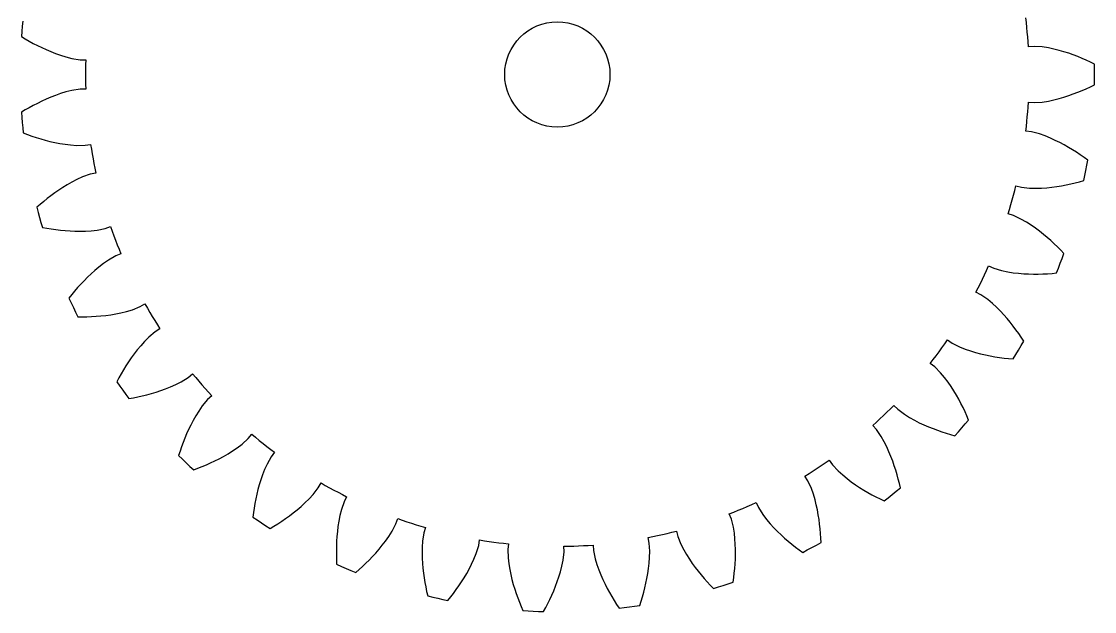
# Model space of a CAD drawing. Header units: millimetres. Extents: x -14.8 to 14.8, y -14.8 to 14.8.
# Drawn here: x -14.76 to 14.8, y -14.8 to 1.46 of the extents above; entities that cross this region are included whole.
import ezdxf

# ---------------------------------------------------------------- set-up
doc = ezdxf.new("R2010")
doc.units = ezdxf.units.MM

msp = doc.modelspace()

# ---------------------------------------------------------------- linework, layer by layer
for p, q in [((12.921, 1.431, 2), (12.906, 1.564, 2)), ((-14.753, 1.184, 2), (-14.763, 1.041, 2)), ((-14.74, 1.327, 2), (-14.753, 1.184, 2)), ((-14.727, 1.47, 2), (-14.74, 1.327, 2)), ((12.935, 1.298, 2), (12.921, 1.431, 2)), ((12.948, 1.165, 2), (12.935, 1.298, 2)), ((-14.763, 1.041, 2), (-14.657, 0.977, 2)), ((-14.657, 0.977, 2), (-14.548, 0.915, 2)), ((-14.548, 0.915, 2), (-14.437, 0.855, 2)), ((12.959, 1.032, 2), (12.948, 1.165, 2)), ((12.969, 0.899, 2), (12.959, 1.032, 2)), ((12.977, 0.765, 2), (12.969, 0.899, 2)), ((-14.437, 0.855, 2), (-14.322, 0.796, 2)), ((-14.322, 0.796, 2), (-14.205, 0.738, 2)), ((-14.205, 0.738, 2), (-14.084, 0.683, 2)), ((-14.084, 0.683, 2), (-13.958, 0.629, 2)), ((-13.958, 0.629, 2), (-13.826, 0.578, 2)), ((13.133, 0.774, 2), (12.977, 0.765, 2)), ((13.359, 0.76, 2), (13.133, 0.774, 2)), ((13.528, 0.733, 2), (13.359, 0.76, 2)), ((13.68, 0.7, 2), (13.528, 0.733, 2)), ((13.823, 0.664, 2), (13.68, 0.7, 2)), ((13.958, 0.624, 2), (13.823, 0.664, 2)), ((14.088, 0.582, 2), (13.958, 0.624, 2)), ((-13.826, 0.578, 2), (-13.688, 0.529, 2)), ((-13.688, 0.529, 2), (-13.539, 0.483, 2)), ((-13.539, 0.483, 2), (-13.374, 0.441, 2)), ((-13.374, 0.441, 2), (-13.149, 0.406, 2)), ((-13.149, 0.406, 2), (-12.994, 0.401, 2)), ((-12.994, 0.401, 2), (-12.997, 0.268, 2)), ((14.214, 0.538, 2), (14.088, 0.582, 2)), ((14.336, 0.491, 2), (14.214, 0.538, 2)), ((14.455, 0.443, 2), (14.336, 0.491, 2)), ((14.572, 0.393, 2), (14.455, 0.443, 2)), ((14.685, 0.341, 2), (14.572, 0.393, 2)), ((14.797, 0.287, 2), (14.685, 0.341, 2)), ((-12.999, 0.134, 2), (-13, 0, 2)), ((-13, 0, 2), (-12.999, -0.134, 2)), ((-12.997, 0.268, 2), (-12.999, 0.134, 2)), ((14.799, 0.143, 2), (14.797, 0.287, 2)), ((14.8, 0, 2), (14.799, 0.143, 2)), ((14.799, -0.143, 2), (14.8, 0, 2)), ((-12.999, -0.134, 2), (-12.997, -0.268, 2)), ((-12.997, -0.268, 2), (-12.994, -0.401, 2)), ((14.685, -0.341, 2), (14.797, -0.287, 2)), ((14.797, -0.287, 2), (14.799, -0.143, 2)), ((-13.826, -0.578, 2), (-13.958, -0.629, 2)), ((-13.688, -0.529, 2), (-13.826, -0.578, 2)), ((-13.539, -0.483, 2), (-13.688, -0.529, 2)), ((-13.374, -0.441, 2), (-13.539, -0.483, 2)), ((-13.149, -0.406, 2), (-13.374, -0.441, 2)), ((-12.994, -0.401, 2), (-13.149, -0.406, 2)), ((13.958, -0.624, 2), (14.088, -0.582, 2)), ((14.088, -0.582, 2), (14.214, -0.538, 2)), ((14.214, -0.538, 2), (14.336, -0.491, 2)), ((14.336, -0.491, 2), (14.455, -0.443, 2)), ((14.455, -0.443, 2), (14.572, -0.393, 2)), ((14.572, -0.393, 2), (14.685, -0.341, 2)), ((-14.437, -0.855, 2), (-14.548, -0.915, 2)), ((-14.322, -0.796, 2), (-14.437, -0.855, 2)), ((-14.205, -0.738, 2), (-14.322, -0.796, 2)), ((-14.084, -0.683, 2), (-14.205, -0.738, 2)), ((-13.958, -0.629, 2), (-14.084, -0.683, 2)), ((12.969, -0.899, 2), (12.977, -0.765, 2)), ((12.977, -0.765, 2), (13.133, -0.774, 2)), ((13.133, -0.774, 2), (13.359, -0.76, 2)), ((13.359, -0.76, 2), (13.528, -0.733, 2)), ((13.528, -0.733, 2), (13.68, -0.7, 2)), ((13.68, -0.7, 2), (13.823, -0.664, 2)), ((13.823, -0.664, 2), (13.958, -0.624, 2)), ((-14.657, -0.977, 2), (-14.763, -1.041, 2)), ((-14.763, -1.041, 2), (-14.753, -1.184, 2)), ((-14.548, -0.915, 2), (-14.657, -0.977, 2)), ((12.935, -1.298, 2), (12.948, -1.165, 2)), ((12.948, -1.165, 2), (12.959, -1.032, 2)), ((12.959, -1.032, 2), (12.969, -0.899, 2)), ((-14.753, -1.184, 2), (-14.74, -1.327, 2)), ((-14.74, -1.327, 2), (-14.727, -1.47, 2)), ((-14.727, -1.47, 2), (-14.712, -1.612, 2)), ((12.906, -1.564, 2), (12.921, -1.431, 2)), ((12.921, -1.431, 2), (12.935, -1.298, 2)), ((-14.712, -1.612, 2), (-14.596, -1.656, 2)), ((-14.596, -1.656, 2), (-14.478, -1.697, 2)), ((-14.478, -1.697, 2), (-14.357, -1.737, 2)), ((-14.357, -1.737, 2), (-14.234, -1.774, 2)), ((13.06, -1.583, 2), (12.906, -1.564, 2)), ((13.28, -1.638, 2), (13.06, -1.583, 2)), ((13.441, -1.695, 2), (13.28, -1.638, 2)), ((13.585, -1.754, 2), (13.441, -1.695, 2)), ((13.719, -1.815, 2), (13.585, -1.754, 2)), ((-14.234, -1.774, 2), (-14.108, -1.81, 2)), ((-14.108, -1.81, 2), (-13.979, -1.843, 2)), ((-13.979, -1.843, 2), (-13.846, -1.873, 2)), ((-13.846, -1.873, 2), (-13.707, -1.9, 2)), ((-13.707, -1.9, 2), (-13.562, -1.924, 2)), ((-13.562, -1.924, 2), (-13.408, -1.942, 2)), ((-13.408, -1.942, 2), (-13.237, -1.954, 2)), ((-13.237, -1.954, 2), (-13.011, -1.948, 2)), ((-13.011, -1.948, 2), (-12.857, -1.925, 2)), ((-12.857, -1.925, 2), (-12.836, -2.058, 2)), ((-12.836, -2.058, 2), (-12.814, -2.19, 2)), ((13.845, -1.878, 2), (13.719, -1.815, 2)), ((13.966, -1.942, 2), (13.845, -1.878, 2)), ((14.082, -2.009, 2), (13.966, -1.942, 2)), ((14.193, -2.076, 2), (14.082, -2.009, 2)), ((-12.814, -2.19, 2), (-12.791, -2.321, 2)), ((-12.791, -2.321, 2), (-12.767, -2.453, 2)), ((14.302, -2.145, 2), (14.193, -2.076, 2)), ((14.407, -2.216, 2), (14.302, -2.145, 2)), ((14.51, -2.287, 2), (14.407, -2.216, 2)), ((14.611, -2.36, 2), (14.51, -2.287, 2)), ((14.587, -2.501, 2), (14.611, -2.36, 2)), ((-12.767, -2.453, 2), (-12.741, -2.584, 2)), ((-12.741, -2.584, 2), (-12.713, -2.715, 2)), ((14.536, -2.784, 2), (14.562, -2.643, 2)), ((14.562, -2.643, 2), (14.587, -2.501, 2)), ((-13.235, -2.893, 2), (-13.373, -2.964, 2)), ((-13.08, -2.822, 2), (-13.235, -2.893, 2)), ((-12.866, -2.747, 2), (-13.08, -2.822, 2)), ((-12.713, -2.715, 2), (-12.866, -2.747, 2)), ((14.389, -2.957, 2), (14.508, -2.925, 2)), ((14.508, -2.925, 2), (14.536, -2.784, 2)), ((-13.735, -3.187, 2), (-13.845, -3.263, 2)), ((-13.621, -3.111, 2), (-13.735, -3.187, 2)), ((-13.501, -3.037, 2), (-13.621, -3.111, 2)), ((-13.373, -2.964, 2), (-13.501, -3.037, 2)), ((12.566, -3.329, 2), (12.6, -3.2, 2)), ((12.6, -3.2, 2), (12.632, -3.07, 2)), ((12.632, -3.07, 2), (12.784, -3.107, 2)), ((12.784, -3.107, 2), (13.009, -3.133, 2)), ((13.009, -3.133, 2), (13.18, -3.136, 2)), ((13.18, -3.136, 2), (13.335, -3.132, 2)), ((13.335, -3.132, 2), (13.482, -3.121, 2)), ((13.482, -3.121, 2), (13.622, -3.107, 2)), ((13.622, -3.107, 2), (13.758, -3.089, 2)), ((13.758, -3.089, 2), (13.889, -3.067, 2)), ((13.889, -3.067, 2), (14.018, -3.043, 2)), ((14.018, -3.043, 2), (14.144, -3.017, 2)), ((14.144, -3.017, 2), (14.267, -2.988, 2)), ((14.267, -2.988, 2), (14.389, -2.957, 2)), ((-14.151, -3.498, 2), (-14.247, -3.579, 2)), ((-14.052, -3.419, 2), (-14.151, -3.498, 2)), ((-13.95, -3.34, 2), (-14.052, -3.419, 2)), ((-13.845, -3.263, 2), (-13.95, -3.34, 2)), ((12.495, -3.587, 2), (12.532, -3.458, 2)), ((12.532, -3.458, 2), (12.566, -3.329, 2)), ((-14.247, -3.579, 2), (-14.34, -3.66, 2)), ((-14.34, -3.66, 2), (-14.304, -3.799, 2)), ((-14.304, -3.799, 2), (-14.267, -3.937, 2)), ((12.419, -3.844, 2), (12.458, -3.716, 2)), ((12.458, -3.716, 2), (12.495, -3.587, 2)), ((-14.267, -3.937, 2), (-14.228, -4.075, 2)), ((-14.228, -4.075, 2), (-14.188, -4.213, 2)), ((12.568, -3.89, 2), (12.419, -3.844, 2)), ((12.774, -3.983, 2), (12.568, -3.89, 2)), ((12.923, -4.068, 2), (12.774, -3.983, 2)), ((13.054, -4.151, 2), (12.923, -4.068, 2)), ((-14.188, -4.213, 2), (-14.066, -4.235, 2)), ((-14.066, -4.235, 2), (-13.942, -4.255, 2)), ((-13.942, -4.255, 2), (-13.816, -4.273, 2)), ((-13.816, -4.273, 2), (-13.689, -4.288, 2)), ((-13.689, -4.288, 2), (-13.559, -4.3, 2)), ((-13.559, -4.3, 2), (-13.425, -4.309, 2)), ((-13.425, -4.309, 2), (-13.289, -4.315, 2)), ((-13.289, -4.315, 2), (-13.148, -4.317, 2)), ((-13.148, -4.317, 2), (-13.001, -4.314, 2)), ((-13.001, -4.314, 2), (-12.846, -4.305, 2)), ((-12.846, -4.305, 2), (-12.676, -4.286, 2)), ((-12.676, -4.286, 2), (-12.454, -4.24, 2)), ((-12.454, -4.24, 2), (-12.306, -4.19, 2)), ((-12.306, -4.19, 2), (-12.262, -4.316, 2)), ((-12.262, -4.316, 2), (-12.217, -4.442, 2)), ((13.174, -4.235, 2), (13.054, -4.151, 2)), ((13.287, -4.32, 2), (13.174, -4.235, 2)), ((13.394, -4.405, 2), (13.287, -4.32, 2)), ((13.497, -4.491, 2), (13.394, -4.405, 2)), ((-12.217, -4.442, 2), (-12.171, -4.568, 2)), ((-12.171, -4.568, 2), (-12.123, -4.693, 2)), ((-12.123, -4.693, 2), (-12.074, -4.817, 2)), ((13.595, -4.577, 2), (13.497, -4.491, 2)), ((13.689, -4.665, 2), (13.595, -4.577, 2)), ((13.78, -4.753, 2), (13.689, -4.665, 2)), ((-12.168, -5.001, 2), (-12.366, -5.112, 2)), ((-12.024, -4.941, 2), (-12.168, -5.001, 2)), ((-12.074, -4.817, 2), (-12.024, -4.941, 2)), ((13.869, -4.841, 2), (13.78, -4.753, 2)), ((13.955, -4.931, 2), (13.869, -4.841, 2)), ((13.906, -5.066, 2), (13.955, -4.931, 2)), ((-12.629, -5.305, 2), (-12.742, -5.399, 2)), ((-12.506, -5.21, 2), (-12.629, -5.305, 2)), ((-12.366, -5.112, 2), (-12.506, -5.21, 2)), ((11.826, -5.398, 2), (11.881, -5.276, 2)), ((11.881, -5.276, 2), (12.023, -5.34, 2)), ((13.805, -5.334, 2), (13.856, -5.2, 2)), ((13.856, -5.2, 2), (13.906, -5.066, 2)), ((-12.946, -5.588, 2), (-13.04, -5.682, 2)), ((-12.847, -5.493, 2), (-12.946, -5.588, 2)), ((-12.742, -5.399, 2), (-12.847, -5.493, 2)), ((11.713, -5.64, 2), (11.77, -5.52, 2)), ((11.77, -5.52, 2), (11.826, -5.398, 2)), ((12.023, -5.34, 2), (12.241, -5.405, 2)), ((12.241, -5.405, 2), (12.408, -5.439, 2)), ((12.408, -5.439, 2), (12.562, -5.462, 2)), ((12.562, -5.462, 2), (12.708, -5.478, 2)), ((12.708, -5.478, 2), (12.849, -5.489, 2)), ((12.849, -5.489, 2), (12.985, -5.495, 2)), ((12.985, -5.495, 2), (13.119, -5.498, 2)), ((13.119, -5.498, 2), (13.249, -5.497, 2)), ((13.249, -5.497, 2), (13.378, -5.494, 2)), ((13.378, -5.494, 2), (13.504, -5.488, 2)), ((13.504, -5.488, 2), (13.629, -5.479, 2)), ((13.629, -5.479, 2), (13.753, -5.468, 2)), ((13.753, -5.468, 2), (13.805, -5.334, 2)), ((-13.216, -5.873, 2), (-13.299, -5.969, 2)), ((-13.13, -5.777, 2), (-13.216, -5.873, 2)), ((-13.04, -5.682, 2), (-13.13, -5.777, 2)), ((11.533, -5.999, 2), (11.594, -5.88, 2)), ((11.594, -5.88, 2), (11.654, -5.761, 2)), ((11.654, -5.761, 2), (11.713, -5.64, 2)), ((-13.379, -6.065, 2), (-13.456, -6.162, 2)), ((-13.456, -6.162, 2), (-13.396, -6.292, 2)), ((-13.299, -5.969, 2), (-13.379, -6.065, 2)), ((11.671, -6.071, 2), (11.533, -5.999, 2)), ((11.858, -6.2, 2), (11.671, -6.071, 2)), ((11.989, -6.31, 2), (11.858, -6.2, 2)), ((-13.396, -6.292, 2), (-13.334, -6.421, 2)), ((-13.334, -6.421, 2), (-13.271, -6.55, 2)), ((-11.87, -6.53, 2), (-11.707, -6.481, 2)), ((-11.707, -6.481, 2), (-11.496, -6.396, 2)), ((-11.496, -6.396, 2), (-11.36, -6.32, 2)), ((-11.36, -6.32, 2), (-11.295, -6.437, 2)), ((-11.295, -6.437, 2), (-11.228, -6.553, 2)), ((12.103, -6.415, 2), (11.989, -6.31, 2)), ((12.206, -6.52, 2), (12.103, -6.415, 2)), ((-13.271, -6.55, 2), (-13.207, -6.679, 2)), ((-13.207, -6.679, 2), (-13.083, -6.679, 2)), ((-13.083, -6.679, 2), (-12.958, -6.676, 2)), ((-12.958, -6.676, 2), (-12.832, -6.671, 2)), ((-12.832, -6.671, 2), (-12.703, -6.663, 2)), ((-12.703, -6.663, 2), (-12.573, -6.652, 2)), ((-12.573, -6.652, 2), (-12.44, -6.637, 2)), ((-12.44, -6.637, 2), (-12.305, -6.619, 2)), ((-12.305, -6.619, 2), (-12.166, -6.596, 2)), ((-12.166, -6.596, 2), (-12.022, -6.566, 2)), ((-12.022, -6.566, 2), (-11.87, -6.53, 2)), ((-11.228, -6.553, 2), (-11.16, -6.668, 2)), ((-11.16, -6.668, 2), (-11.091, -6.782, 2)), ((-11.091, -6.782, 2), (-11.02, -6.896, 2)), ((12.303, -6.623, 2), (12.206, -6.52, 2)), ((12.393, -6.726, 2), (12.303, -6.623, 2)), ((12.478, -6.828, 2), (12.393, -6.726, 2)), ((-11.08, -7.093, 2), (-11.254, -7.238, 2)), ((-10.949, -7.009, 2), (-11.08, -7.093, 2)), ((-11.02, -6.896, 2), (-10.949, -7.009, 2)), ((12.559, -6.931, 2), (12.478, -6.828, 2)), ((12.636, -7.034, 2), (12.559, -6.931, 2)), ((12.71, -7.137, 2), (12.636, -7.034, 2)), ((-11.375, -7.359, 2), (-11.479, -7.475, 2)), ((-11.254, -7.238, 2), (-11.375, -7.359, 2)), ((10.672, -7.423, 2), (10.748, -7.313, 2)), ((10.748, -7.313, 2), (10.877, -7.401, 2)), ((12.781, -7.24, 2), (12.71, -7.137, 2)), ((12.778, -7.467, 2), (12.85, -7.343, 2)), ((12.85, -7.343, 2), (12.781, -7.24, 2)), ((-11.573, -7.588, 2), (-11.659, -7.699, 2)), ((-11.479, -7.475, 2), (-11.573, -7.588, 2)), ((10.438, -7.749, 2), (10.517, -7.641, 2)), ((10.517, -7.641, 2), (10.595, -7.533, 2)), ((10.595, -7.533, 2), (10.672, -7.423, 2)), ((10.877, -7.401, 2), (11.079, -7.504, 2)), ((11.079, -7.504, 2), (11.237, -7.567, 2)), ((11.237, -7.567, 2), (11.385, -7.618, 2)), ((11.385, -7.618, 2), (11.525, -7.66, 2)), ((11.525, -7.66, 2), (11.662, -7.695, 2)), ((12.631, -7.714, 2), (12.705, -7.591, 2)), ((12.705, -7.591, 2), (12.778, -7.467, 2)), ((-11.815, -7.919, 2), (-11.887, -8.029, 2)), ((-11.74, -7.81, 2), (-11.815, -7.919, 2)), ((-11.659, -7.699, 2), (-11.74, -7.81, 2)), ((10.276, -7.962, 2), (10.358, -7.856, 2)), ((10.399, -8.058, 2), (10.276, -7.962, 2)), ((10.358, -7.856, 2), (10.438, -7.749, 2)), ((11.662, -7.695, 2), (11.795, -7.726, 2)), ((11.795, -7.726, 2), (11.926, -7.752, 2)), ((11.926, -7.752, 2), (12.055, -7.775, 2)), ((12.055, -7.775, 2), (12.182, -7.794, 2)), ((12.182, -7.794, 2), (12.308, -7.811, 2)), ((12.308, -7.811, 2), (12.432, -7.825, 2)), ((12.432, -7.825, 2), (12.555, -7.836, 2)), ((12.555, -7.836, 2), (12.631, -7.714, 2)), ((-12.019, -8.247, 2), (-12.081, -8.356, 2)), ((-11.955, -8.138, 2), (-12.019, -8.247, 2)), ((-11.887, -8.029, 2), (-11.955, -8.138, 2)), ((-10.17, -8.346, 2), (-10.049, -8.247, 2)), ((-10.049, -8.247, 2), (-9.964, -8.35, 2)), ((10.56, -8.218, 2), (10.399, -8.058, 2)), ((10.67, -8.349, 2), (10.56, -8.218, 2)), ((-12.081, -8.356, 2), (-12.14, -8.465, 2)), ((-12.14, -8.465, 2), (-12.057, -8.583, 2)), ((-10.656, -8.608, 2), (-10.514, -8.544, 2)), ((-10.514, -8.544, 2), (-10.361, -8.467, 2)), ((-10.361, -8.467, 2), (-10.17, -8.346, 2)), ((-9.964, -8.35, 2), (-9.877, -8.452, 2)), ((-9.877, -8.452, 2), (-9.79, -8.553, 2)), ((-9.79, -8.553, 2), (-9.701, -8.653, 2)), ((10.763, -8.473, 2), (10.67, -8.349, 2)), ((10.846, -8.594, 2), (10.763, -8.473, 2)), ((-12.057, -8.583, 2), (-11.973, -8.699, 2)), ((-11.973, -8.699, 2), (-11.889, -8.815, 2)), ((-11.889, -8.815, 2), (-11.803, -8.93, 2)), ((-11.558, -8.883, 2), (-11.434, -8.855, 2)), ((-11.434, -8.855, 2), (-11.309, -8.824, 2)), ((-11.309, -8.824, 2), (-11.183, -8.79, 2)), ((-11.183, -8.79, 2), (-11.055, -8.752, 2)), ((-11.055, -8.752, 2), (-10.925, -8.71, 2)), ((-10.925, -8.71, 2), (-10.792, -8.662, 2)), ((-10.792, -8.662, 2), (-10.656, -8.608, 2)), ((-9.701, -8.653, 2), (-9.612, -8.753, 2)), ((-9.521, -8.851, 2), (-9.635, -8.957, 2)), ((-9.612, -8.753, 2), (-9.521, -8.851, 2)), ((10.922, -8.713, 2), (10.846, -8.594, 2)), ((10.993, -8.831, 2), (10.922, -8.713, 2)), ((11.058, -8.947, 2), (10.993, -8.831, 2)), ((-11.803, -8.93, 2), (-11.681, -8.907, 2)), ((-11.681, -8.907, 2), (-11.558, -8.883, 2)), ((-9.781, -9.131, 2), (-9.878, -9.272, 2)), ((-9.635, -8.957, 2), (-9.781, -9.131, 2)), ((9.175, -9.209, 2), (9.27, -9.115, 2)), ((9.27, -9.115, 2), (9.381, -9.224, 2)), ((11.119, -9.062, 2), (11.058, -8.947, 2)), ((11.177, -9.177, 2), (11.119, -9.062, 2)), ((-9.96, -9.404, 2), (-10.032, -9.532, 2)), ((-9.878, -9.272, 2), (-9.96, -9.404, 2)), ((8.887, -9.488, 2), (8.984, -9.396, 2)), ((8.984, -9.396, 2), (9.08, -9.303, 2)), ((9.08, -9.303, 2), (9.175, -9.209, 2)), ((9.381, -9.224, 2), (9.561, -9.362, 2)), ((9.561, -9.362, 2), (9.706, -9.452, 2)), ((9.706, -9.452, 2), (9.841, -9.528, 2)), ((11.232, -9.292, 2), (11.177, -9.177, 2)), ((11.283, -9.406, 2), (11.232, -9.292, 2)), ((11.332, -9.52, 2), (11.283, -9.406, 2)), ((-10.097, -9.657, 2), (-10.157, -9.78, 2)), ((-10.032, -9.532, 2), (-10.097, -9.657, 2)), ((8.69, -9.669, 2), (8.789, -9.579, 2)), ((8.794, -9.785, 2), (8.69, -9.669, 2)), ((8.789, -9.579, 2), (8.887, -9.488, 2)), ((9.841, -9.528, 2), (9.973, -9.594, 2)), ((9.973, -9.594, 2), (10.1, -9.654, 2)), ((10.1, -9.654, 2), (10.226, -9.708, 2)), ((10.226, -9.708, 2), (10.35, -9.757, 2)), ((11.051, -9.845, 2), (11.145, -9.737, 2)), ((11.145, -9.737, 2), (11.239, -9.629, 2)), ((11.239, -9.629, 2), (11.332, -9.52, 2)), ((-10.262, -10.022, 2), (-10.31, -10.142, 2)), ((-10.212, -9.902, 2), (-10.262, -10.022, 2)), ((-10.157, -9.78, 2), (-10.212, -9.902, 2)), ((-8.683, -10.181, 2), (-8.516, -10.027, 2)), ((-8.516, -10.027, 2), (-8.415, -9.909, 2)), ((-8.415, -9.909, 2), (-8.313, -9.995, 2)), ((-8.313, -9.995, 2), (-8.21, -10.08, 2)), ((8.923, -9.971, 2), (8.794, -9.785, 2)), ((9.007, -10.12, 2), (8.923, -9.971, 2)), ((10.35, -9.757, 2), (10.473, -9.802, 2)), ((10.473, -9.802, 2), (10.594, -9.844, 2)), ((10.594, -9.844, 2), (10.715, -9.883, 2)), ((10.715, -9.883, 2), (10.835, -9.919, 2)), ((10.835, -9.919, 2), (10.955, -9.952, 2)), ((10.955, -9.952, 2), (11.051, -9.845, 2)), ((-10.354, -10.261, 2), (-10.395, -10.379, 2)), ((-10.31, -10.142, 2), (-10.354, -10.261, 2)), ((-8.948, -10.372, 2), (-8.819, -10.284, 2)), ((-8.819, -10.284, 2), (-8.683, -10.181, 2)), ((-8.21, -10.08, 2), (-8.105, -10.164, 2)), ((-8.105, -10.164, 2), (-8, -10.247, 2)), ((-8, -10.247, 2), (-7.895, -10.328, 2)), ((-7.895, -10.328, 2), (-7.788, -10.409, 2)), ((9.077, -10.259, 2), (9.007, -10.12, 2)), ((9.137, -10.393, 2), (9.077, -10.259, 2)), ((-10.395, -10.379, 2), (-10.433, -10.497, 2)), ((-10.433, -10.497, 2), (-10.331, -10.598, 2)), ((-10.331, -10.598, 2), (-10.228, -10.697, 2)), ((-9.434, -10.645, 2), (-9.315, -10.585, 2)), ((-9.315, -10.585, 2), (-9.194, -10.52, 2)), ((-9.194, -10.52, 2), (-9.072, -10.45, 2)), ((-9.072, -10.45, 2), (-8.948, -10.372, 2)), ((-7.881, -10.534, 2), (-7.994, -10.731, 2)), ((-7.788, -10.409, 2), (-7.881, -10.534, 2)), ((7.383, -10.7, 2), (7.493, -10.623, 2)), ((7.493, -10.623, 2), (7.583, -10.75, 2)), ((9.191, -10.523, 2), (9.137, -10.393, 2)), ((9.239, -10.651, 2), (9.191, -10.523, 2)), ((-10.228, -10.697, 2), (-10.124, -10.796, 2)), ((-10.124, -10.796, 2), (-10.018, -10.894, 2)), ((-10.018, -10.894, 2), (-9.902, -10.85, 2)), ((-9.902, -10.85, 2), (-9.786, -10.804, 2)), ((-9.786, -10.804, 2), (-9.669, -10.754, 2)), ((-9.669, -10.754, 2), (-9.552, -10.702, 2)), ((-9.552, -10.702, 2), (-9.434, -10.645, 2)), ((-8.064, -10.887, 2), (-8.121, -11.031, 2)), ((-7.994, -10.731, 2), (-8.064, -10.887, 2)), ((6.937, -10.995, 2), (7.05, -10.923, 2)), ((7.05, -10.923, 2), (7.162, -10.849, 2)), ((7.162, -10.849, 2), (7.273, -10.775, 2)), ((7.273, -10.775, 2), (7.383, -10.7, 2)), ((7.583, -10.75, 2), (7.736, -10.918, 2)), ((7.736, -10.918, 2), (7.862, -11.033, 2)), ((9.283, -10.777, 2), (9.239, -10.651, 2)), ((9.323, -10.902, 2), (9.283, -10.777, 2)), ((9.359, -11.025, 2), (9.323, -10.902, 2)), ((-8.169, -11.17, 2), (-8.211, -11.305, 2)), ((-8.121, -11.031, 2), (-8.169, -11.17, 2)), ((6.823, -11.065, 2), (6.937, -10.995, 2)), ((6.905, -11.198, 2), (6.823, -11.065, 2)), ((6.999, -11.404, 2), (6.905, -11.198, 2)), ((7.862, -11.033, 2), (7.982, -11.132, 2)), ((7.982, -11.132, 2), (8.099, -11.221, 2)), ((8.099, -11.221, 2), (8.214, -11.302, 2)), ((9.392, -11.148, 2), (9.359, -11.025, 2)), ((9.423, -11.269, 2), (9.392, -11.148, 2)), ((-8.247, -11.437, 2), (-8.279, -11.566, 2)), ((-8.211, -11.305, 2), (-8.247, -11.437, 2)), ((-6.726, -11.568, 2), (-6.589, -11.387, 2)), ((-6.589, -11.387, 2), (-6.511, -11.252, 2)), ((-6.511, -11.252, 2), (-6.395, -11.319, 2)), ((-6.395, -11.319, 2), (-6.278, -11.384, 2)), ((-6.278, -11.384, 2), (-6.16, -11.448, 2)), ((-6.16, -11.448, 2), (-6.042, -11.511, 2)), ((-6.042, -11.511, 2), (-5.923, -11.572, 2)), ((7.056, -11.566, 2), (6.999, -11.404, 2)), ((8.214, -11.302, 2), (8.328, -11.378, 2)), ((8.328, -11.378, 2), (8.442, -11.448, 2)), ((8.442, -11.448, 2), (8.554, -11.515, 2)), ((8.554, -11.515, 2), (8.666, -11.578, 2)), ((9.228, -11.571, 2), (9.339, -11.481, 2)), ((9.339, -11.481, 2), (9.45, -11.39, 2)), ((9.45, -11.39, 2), (9.423, -11.269, 2)), ((-8.333, -11.82, 2), (-8.355, -11.945, 2)), ((-8.308, -11.694, 2), (-8.333, -11.82, 2)), ((-8.279, -11.566, 2), (-8.308, -11.694, 2)), ((-7.061, -11.902, 2), (-6.952, -11.803, 2)), ((-6.952, -11.803, 2), (-6.841, -11.694, 2)), ((-6.841, -11.694, 2), (-6.726, -11.568, 2)), ((-5.874, -11.772, 2), (-5.949, -11.986, 2)), ((-5.923, -11.572, 2), (-5.804, -11.632, 2)), ((-5.804, -11.632, 2), (-5.874, -11.772, 2)), ((5.354, -11.846, 2), (5.476, -11.79, 2)), ((5.476, -11.79, 2), (5.541, -11.932, 2)), ((7.099, -11.715, 2), (7.056, -11.566, 2)), ((7.135, -11.857, 2), (7.099, -11.715, 2)), ((8.666, -11.578, 2), (8.778, -11.637, 2)), ((8.778, -11.637, 2), (8.89, -11.694, 2)), ((8.89, -11.694, 2), (9.002, -11.748, 2)), ((9.002, -11.748, 2), (9.115, -11.66, 2)), ((9.115, -11.66, 2), (9.228, -11.571, 2)), ((-8.374, -12.069, 2), (-8.391, -12.191, 2)), ((-8.355, -11.945, 2), (-8.374, -12.069, 2)), ((-7.381, -12.159, 2), (-7.275, -12.078, 2)), ((-7.275, -12.078, 2), (-7.168, -11.993, 2)), ((-7.168, -11.993, 2), (-7.061, -11.902, 2)), ((-5.949, -11.986, 2), (-5.991, -12.151, 2)), ((4.738, -12.106, 2), (4.862, -12.056, 2)), ((4.795, -12.251, 2), (4.738, -12.106, 2)), ((4.862, -12.056, 2), (4.986, -12.006, 2)), ((4.986, -12.006, 2), (5.109, -11.954, 2)), ((5.109, -11.954, 2), (5.232, -11.901, 2)), ((5.232, -11.901, 2), (5.354, -11.846, 2)), ((5.541, -11.932, 2), (5.662, -12.124, 2)), ((7.164, -11.995, 2), (7.135, -11.857, 2)), ((7.189, -12.13, 2), (7.164, -11.995, 2)), ((-8.391, -12.191, 2), (-8.273, -12.272, 2)), ((-8.273, -12.272, 2), (-8.153, -12.352, 2)), ((-8.153, -12.352, 2), (-8.033, -12.43, 2)), ((-7.806, -12.444, 2), (-7.7, -12.377, 2)), ((-7.7, -12.377, 2), (-7.594, -12.308, 2)), ((-7.594, -12.308, 2), (-7.488, -12.235, 2)), ((-7.488, -12.235, 2), (-7.381, -12.159, 2)), ((-6.021, -12.304, 2), (-6.043, -12.449, 2)), ((-5.991, -12.151, 2), (-6.021, -12.304, 2)), ((-4.552, -12.583, 2), (-4.45, -12.38, 2)), ((-4.45, -12.38, 2), (-4.397, -12.234, 2)), ((-4.397, -12.234, 2), (-4.271, -12.278, 2)), ((-4.271, -12.278, 2), (-4.144, -12.322, 2)), ((-4.144, -12.322, 2), (-4.017, -12.364, 2)), ((-4.017, -12.364, 2), (-3.89, -12.404, 2)), ((-3.89, -12.404, 2), (-3.762, -12.444, 2)), ((4.851, -12.471, 2), (4.795, -12.251, 2)), ((5.662, -12.124, 2), (5.765, -12.26, 2)), ((5.765, -12.26, 2), (5.866, -12.379, 2)), ((5.866, -12.379, 2), (5.965, -12.487, 2)), ((7.209, -12.262, 2), (7.189, -12.13, 2)), ((7.226, -12.391, 2), (7.209, -12.262, 2)), ((7.24, -12.519, 2), (7.226, -12.391, 2)), ((-8.033, -12.43, 2), (-7.912, -12.507, 2)), ((-7.912, -12.507, 2), (-7.806, -12.444, 2)), ((-6.06, -12.589, 2), (-6.072, -12.725, 2)), ((-6.043, -12.449, 2), (-6.06, -12.589, 2)), ((-4.643, -12.727, 2), (-4.552, -12.583, 2)), ((-3.762, -12.444, 2), (-3.634, -12.482, 2)), ((-3.677, -12.631, 2), (-3.713, -12.855, 2)), ((-3.634, -12.482, 2), (-3.677, -12.631, 2)), ((2.631, -12.731, 2), (2.762, -12.703, 2)), ((2.762, -12.703, 2), (2.893, -12.674, 2)), ((2.893, -12.674, 2), (3.023, -12.644, 2)), ((3.023, -12.644, 2), (3.153, -12.612, 2)), ((3.153, -12.612, 2), (3.283, -12.579, 2)), ((3.283, -12.579, 2), (3.322, -12.729, 2)), ((4.877, -12.64, 2), (4.851, -12.471, 2)), ((4.893, -12.794, 2), (4.877, -12.64, 2)), ((5.965, -12.487, 2), (6.064, -12.587, 2)), ((6.064, -12.587, 2), (6.163, -12.682, 2)), ((6.163, -12.682, 2), (6.262, -12.772, 2)), ((7.251, -12.646, 2), (7.24, -12.519, 2)), ((7.259, -12.771, 2), (7.251, -12.646, 2)), ((-6.086, -12.989, 2), (-6.088, -13.118, 2)), ((-6.081, -12.859, 2), (-6.086, -12.989, 2)), ((-6.072, -12.725, 2), (-6.081, -12.859, 2)), ((-4.912, -13.08, 2), (-4.822, -12.971, 2)), ((-4.822, -12.971, 2), (-4.733, -12.855, 2)), ((-4.733, -12.855, 2), (-4.643, -12.727, 2)), ((-3.713, -12.855, 2), (-3.725, -13.026, 2)), ((-2.232, -13.193, 2), (-2.167, -12.976, 2)), ((-2.167, -12.976, 2), (-2.142, -12.822, 2)), ((-2.142, -12.822, 2), (-2.01, -12.844, 2)), ((-2.01, -12.844, 2), (-1.877, -12.864, 2)), ((-1.877, -12.864, 2), (-1.745, -12.882, 2)), ((-1.745, -12.882, 2), (-1.612, -12.9, 2)), ((-1.612, -12.9, 2), (-1.48, -12.916, 2)), ((-1.48, -12.916, 2), (-1.347, -12.93, 2)), ((-1.347, -12.93, 2), (-1.363, -13.085, 2)), ((0.182, -12.999, 2), (0.316, -12.996, 2)), ((0.184, -13.154, 2), (0.182, -12.999, 2)), ((0.316, -12.996, 2), (0.45, -12.992, 2)), ((0.45, -12.992, 2), (0.583, -12.987, 2)), ((0.583, -12.987, 2), (0.717, -12.98, 2)), ((0.717, -12.98, 2), (0.85, -12.972, 2)), ((0.85, -12.972, 2), (0.984, -12.963, 2)), ((0.984, -12.963, 2), (0.996, -13.118, 2)), ((2.5, -12.757, 2), (2.631, -12.731, 2)), ((2.53, -12.91, 2), (2.5, -12.757, 2)), ((2.546, -13.136, 2), (2.53, -12.91, 2)), ((3.322, -12.729, 2), (3.406, -12.94, 2)), ((3.406, -12.94, 2), (3.484, -13.092, 2)), ((4.903, -12.941, 2), (4.893, -12.794, 2)), ((4.907, -13.082, 2), (4.903, -12.941, 2)), ((6.262, -12.772, 2), (6.361, -12.857, 2)), ((6.361, -12.857, 2), (6.46, -12.939, 2)), ((6.46, -12.939, 2), (6.559, -13.018, 2)), ((7.013, -13.033, 2), (7.139, -12.964, 2)), ((7.139, -12.964, 2), (7.265, -12.894, 2)), ((7.265, -12.894, 2), (7.259, -12.771, 2)), ((-6.088, -13.118, 2), (-6.088, -13.245, 2)), ((-6.088, -13.245, 2), (-6.085, -13.37, 2)), ((-5.183, -13.376, 2), (-5.092, -13.281, 2)), ((-5.092, -13.281, 2), (-5.001, -13.183, 2)), ((-5.001, -13.183, 2), (-4.912, -13.08, 2)), ((-3.725, -13.026, 2), (-3.727, -13.181, 2)), ((-3.727, -13.181, 2), (-3.723, -13.328, 2)), ((-2.296, -13.352, 2), (-2.232, -13.193, 2)), ((-1.363, -13.085, 2), (-1.358, -13.312, 2)), ((0.159, -13.38, 2), (0.184, -13.154, 2)), ((0.996, -13.118, 2), (1.041, -13.34, 2)), ((2.542, -13.307, 2), (2.546, -13.136, 2)), ((3.484, -13.092, 2), (3.561, -13.227, 2)), ((3.561, -13.227, 2), (3.64, -13.351, 2)), ((4.904, -13.352, 2), (4.907, -13.219, 2)), ((4.907, -13.219, 2), (4.907, -13.082, 2)), ((6.559, -13.018, 2), (6.659, -13.093, 2)), ((6.659, -13.093, 2), (6.759, -13.166, 2)), ((6.759, -13.166, 2), (6.887, -13.1, 2)), ((6.887, -13.1, 2), (7.013, -13.033, 2)), ((-6.085, -13.37, 2), (-6.08, -13.494, 2)), ((-6.08, -13.494, 2), (-5.948, -13.552, 2)), ((-5.948, -13.552, 2), (-5.817, -13.609, 2)), ((-5.459, -13.638, 2), (-5.366, -13.553, 2)), ((-5.366, -13.553, 2), (-5.274, -13.466, 2)), ((-5.274, -13.466, 2), (-5.183, -13.376, 2)), ((-3.723, -13.328, 2), (-3.715, -13.469, 2)), ((-3.715, -13.469, 2), (-3.703, -13.605, 2)), ((-2.429, -13.624, 2), (-2.361, -13.493, 2)), ((-2.361, -13.493, 2), (-2.296, -13.352, 2)), ((-1.358, -13.312, 2), (-1.339, -13.482, 2)), ((-1.339, -13.482, 2), (-1.313, -13.635, 2)), ((0.086, -13.698, 2), (0.125, -13.547, 2)), ((0.125, -13.547, 2), (0.159, -13.38, 2)), ((1.041, -13.34, 2), (1.09, -13.504, 2)), ((1.09, -13.504, 2), (1.142, -13.65, 2)), ((2.513, -13.608, 2), (2.53, -13.462, 2)), ((2.53, -13.462, 2), (2.542, -13.307, 2)), ((3.64, -13.351, 2), (3.719, -13.468, 2)), ((3.719, -13.468, 2), (3.8, -13.579, 2)), ((3.8, -13.579, 2), (3.881, -13.684, 2)), ((4.888, -13.611, 2), (4.897, -13.483, 2)), ((4.897, -13.483, 2), (4.904, -13.352, 2)), ((-5.817, -13.609, 2), (-5.685, -13.665, 2)), ((-5.685, -13.665, 2), (-5.552, -13.719, 2)), ((-5.552, -13.719, 2), (-5.459, -13.638, 2)), ((-3.703, -13.605, 2), (-3.687, -13.738, 2)), ((-3.687, -13.738, 2), (-3.669, -13.867, 2)), ((-3.669, -13.867, 2), (-3.648, -13.994, 2)), ((-2.638, -13.977, 2), (-2.567, -13.864, 2)), ((-2.567, -13.864, 2), (-2.497, -13.747, 2)), ((-2.497, -13.747, 2), (-2.429, -13.624, 2)), ((-1.313, -13.635, 2), (-1.283, -13.779, 2)), ((-1.283, -13.779, 2), (-1.25, -13.916, 2)), ((-0.002, -13.972, 2), (0.043, -13.838, 2)), ((0.043, -13.838, 2), (0.086, -13.698, 2)), ((1.142, -13.65, 2), (1.198, -13.787, 2)), ((1.198, -13.787, 2), (1.255, -13.915, 2)), ((2.441, -14.013, 2), (2.468, -13.882, 2)), ((2.468, -13.882, 2), (2.492, -13.748, 2)), ((2.492, -13.748, 2), (2.513, -13.608, 2)), ((3.881, -13.684, 2), (3.963, -13.786, 2)), ((3.963, -13.786, 2), (4.046, -13.885, 2)), ((4.046, -13.885, 2), (4.13, -13.98, 2)), ((4.846, -13.984, 2), (4.862, -13.861, 2)), ((4.862, -13.861, 2), (4.876, -13.737, 2)), ((4.876, -13.737, 2), (4.888, -13.611, 2)), ((-3.648, -13.994, 2), (-3.625, -14.119, 2)), ((-3.625, -14.119, 2), (-3.6, -14.242, 2)), ((-2.785, -14.191, 2), (-2.711, -14.086, 2)), ((-2.711, -14.086, 2), (-2.638, -13.977, 2)), ((-1.25, -13.916, 2), (-1.214, -14.048, 2)), ((-1.214, -14.048, 2), (-1.175, -14.175, 2)), ((-1.175, -14.175, 2), (-1.134, -14.3, 2)), ((-0.1, -14.224, 2), (-0.05, -14.1, 2)), ((-0.05, -14.1, 2), (-0.002, -13.972, 2)), ((1.255, -13.915, 2), (1.314, -14.039, 2)), ((1.314, -14.039, 2), (1.375, -14.157, 2)), ((1.375, -14.157, 2), (1.437, -14.272, 2)), ((2.379, -14.265, 2), (2.411, -14.14, 2)), ((2.411, -14.14, 2), (2.441, -14.013, 2)), ((4.13, -13.98, 2), (4.214, -14.072, 2)), ((4.214, -14.072, 2), (4.3, -14.162, 2)), ((4.3, -14.162, 2), (4.437, -14.119, 2)), ((4.437, -14.119, 2), (4.573, -14.076, 2)), ((4.573, -14.076, 2), (4.71, -14.031, 2)), ((4.71, -14.031, 2), (4.846, -13.984, 2)), ((-3.6, -14.242, 2), (-3.572, -14.362, 2)), ((-3.572, -14.362, 2), (-3.433, -14.396, 2)), ((-3.433, -14.396, 2), (-3.293, -14.429, 2)), ((-3.293, -14.429, 2), (-3.153, -14.46, 2)), ((-3.153, -14.46, 2), (-3.013, -14.49, 2)), ((-3.013, -14.49, 2), (-2.936, -14.393, 2)), ((-2.936, -14.393, 2), (-2.86, -14.294, 2)), ((-2.86, -14.294, 2), (-2.785, -14.191, 2)), ((-1.134, -14.3, 2), (-1.091, -14.421, 2)), ((-1.091, -14.421, 2), (-1.046, -14.539, 2)), ((-0.262, -14.574, 2), (-0.206, -14.46, 2)), ((-0.206, -14.46, 2), (-0.152, -14.344, 2)), ((-0.152, -14.344, 2), (-0.1, -14.224, 2)), ((1.437, -14.272, 2), (1.502, -14.384, 2)), ((1.502, -14.384, 2), (1.567, -14.492, 2)), ((2.309, -14.507, 2), (2.345, -14.387, 2)), ((2.345, -14.387, 2), (2.379, -14.265, 2)), ((-1.046, -14.539, 2), (-0.999, -14.655, 2)), ((-0.999, -14.655, 2), (-0.951, -14.769, 2)), ((-0.951, -14.769, 2), (-0.807, -14.778, 2)), ((-0.807, -14.778, 2), (-0.664, -14.785, 2)), ((-0.377, -14.795, 2), (-0.319, -14.686, 2)), ((-0.319, -14.686, 2), (-0.262, -14.574, 2)), ((1.567, -14.492, 2), (1.634, -14.598, 2)), ((1.634, -14.598, 2), (1.702, -14.702, 2)), ((1.702, -14.702, 2), (1.844, -14.685, 2)), ((1.844, -14.685, 2), (1.987, -14.666, 2)), ((1.987, -14.666, 2), (2.129, -14.646, 2)), ((2.129, -14.646, 2), (2.271, -14.625, 2)), ((2.271, -14.625, 2), (2.309, -14.507, 2)), ((-0.664, -14.785, 2), (-0.521, -14.791, 2)), ((-0.521, -14.791, 2), (-0.377, -14.795, 2))]:
    msp.add_line(p, q)
msp.add_circle((0, 0, 2), 1.45)

doc.saveas('drawing.dxf')
